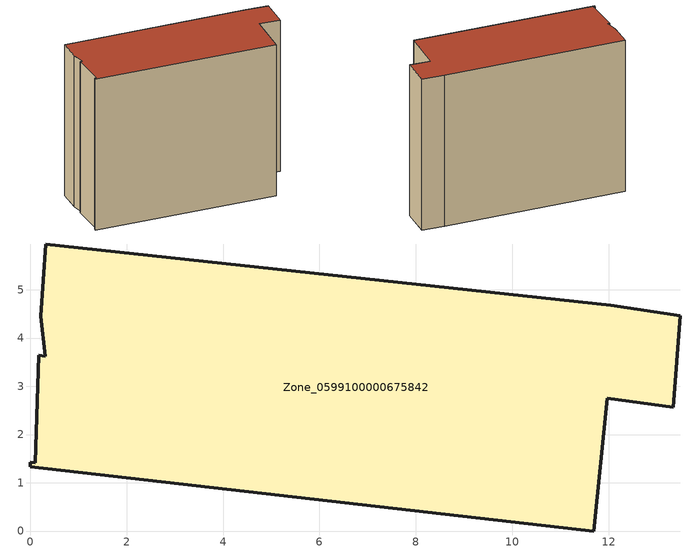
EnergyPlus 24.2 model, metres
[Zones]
Zone_0599100000675842
 floor ground (C_G): 0.1,1.42 0.18,3.64 0.31,3.63 0.22,4.46 0.33,5.95 12.04,4.68 13.48,4.46 13.33,2.57 11.96,2.75 11.68,0 0,1.33 0.01,1.43 z2.43
 wall outside (C_F): 0.22,4.46 0.31,3.63 0.18,3.64 0.1,1.42 0.01,1.43 0,1.33 11.68,0 11.96,2.75 13.33,2.57 13.48,4.46 12.04,4.68 0.33,5.95 0.22,4.46 z2.43:12.93
 roof outside (C_R): 0.18,3.64 0.1,1.42 0.01,1.43 0,1.33 11.68,0 11.96,2.75 13.33,2.57 13.48,4.46 12.04,4.68 0.33,5.95 0.22,4.46 0.31,3.63 z12.93
[BUILDING]
Pand.0599100000675842: North Axis=0; Terrain=City; Loads Convergence Tolerance Value=0.04; Temperature Convergence Tolerance Value=0.4; Solar Distribution=FullExterior; Maximum Number of Warmup Days=25; Minimum Number of Warmup Days=1
[Site:Location]
Rotterdam.The.Hague.AP_ZH_NLD Design_Conditions: Latitude=51.96; Longitude=4.45; Time Zone=1; Elevation=-4.5
[SITE:GROUNDTEMPERATURE:BUILDINGSURFACE]
18, 18, 18, 18, 18, 18, 18, 18, 18, 18, 18, 18
[MATERIAL] Thermal Absorptance=0.9; Solar Absorptance=0.7; Visible Absorptance=0.7
Name | Roughness | Thickness | Conductivity | Density | Specific Heat
G.TI.1946 | MediumSmooth | 0.15 | 1 | 540 | 1210
F.TI.1946 | Rough | 0.3 | 0.857143 | 1920 | 840
R.TI.1946 | MediumRough | 0.2 | 0.1 | 1500 | 1000
[CONSTRUCTION]
C_G: G.TI.1946
C_F: F.TI.1946
C_R: R.TI.1946
[ZONE]
Zone_0599100000675842: Type=1; Multiplier=1; Ceiling Height=Autocalculate; Volume=Autocalculate; Floor Area=autocalculate; Part of Total Floor Area=Yes
[ZONEINFILTRATION:DESIGNFLOWRATE]
Infil_Zone_0599100000675842: Zone or ZoneList or Space or SpaceList=Zone_0599100000675842; Schedule=AlwaysOn; Design Flow Rate Calculation Method=Flow/Area; Flow Rate per Floor Area=0.003; Constant Term Coefficient=1; Temperature Term Coefficient=0; Velocity Term Coefficient=0; Velocity Squared Term Coefficient=0
[HVACTEMPLATE:ZONE:IDEALLOADSAIRSYSTEM]
Zone_0599100000675842: Maximum Heating Supply Air Temperature=50; Minimum Cooling Supply Air Temperature=13; Maximum Heating Supply Air Humidity Ratio=0.0156; Minimum Cooling Supply Air Humidity Ratio=0.0077; Heating Limit=NoLimit; Cooling Limit=NoLimit; Dehumidification Control Type=ConstantSensibleHeatRatio; Cooling Sensible Heat Ratio=0.7; Dehumidification Setpoint=60; Humidification Control Type=None; Humidification Setpoint=30; Outdoor Air Method=None; Outdoor Air Flow Rate per Person=0.00944; Outdoor Air Flow Rate per Zone Floor Area=0; Outdoor Air Flow Rate per Zone=0; Demand Controlled Ventilation Type=None; Outdoor Air Economizer Type=NoEconomizer; Heat Recovery Type=None; Sensible Heat Recovery Effectiveness=0.7; Latent Heat Recovery Effectiveness=0.65
[ZONECONTROL:THERMOSTAT]
ThermostatControl_Zone_0599100000675842: Zone or ZoneList=Zone_0599100000675842; Control Type Schedule=DualSetpointControlType; Control 1=Thermostat_Zone_0599100000675842; Temperature Difference Between Cutout And Setpoint=0
[THERMOSTATSETPOINT:DUALSETPOINT]
Thermostat_Zone_0599100000675842: Heating Setpoint Temperature Schedule=HeatingSetpoint_Zone_0599100000675842; Cooling Setpoint Temperature Schedule=CoolingSetpoint_Zone_0599100000675842
[SCHEDULE:COMPACT]
HeatingSetpoint_Zone_0599100000675842: Through: 12/31, For: AllDays, Until: 24:00, 21
CoolingSetpoint_Zone_0599100000675842: Through: 12/31, For: AllDays, Until: 24:00, 24
DualSetpointControlType: Through: 12/31, For: AllDays, Until: 24:00, 4
AlwaysOn: Through: 12/31, For: AllDays, Until: 24:00, 1
